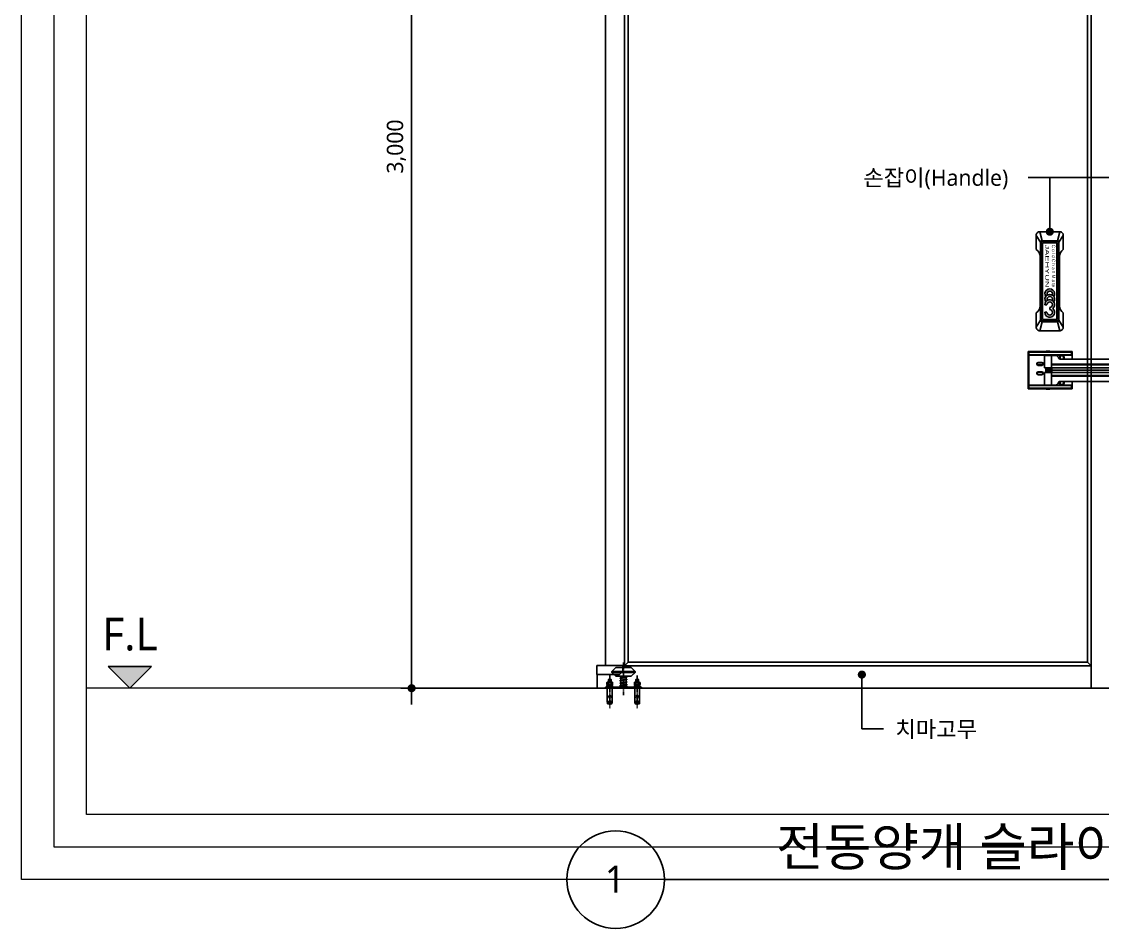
# Model space of a CAD drawing. Header units: millimetres. Extents: x 232323 to 272954, y -5343 to 8721.
# Drawn here: x 232323 to 235316, y 3700 to 6210 of the extents above; entities that cross this region are included whole.
import ezdxf
from ezdxf.enums import TextEntityAlignment as Align

# ---------------------------------------------------------------- set-up
doc = ezdxf.new("R2010")
doc.units = ezdxf.units.MM
doc.header["$MEASUREMENT"] = 0
doc.linetypes.add('CENTER', pattern=[2, 1.25, -0.25, 0.25, -0.25])
doc.linetypes.add('DASHED', pattern=[0.75, 0.5, -0.25])
doc.layers.get('0').update_dxf_attribs({"linetype": 'CONTINUOUS'})
for name, color, linetype, lineweight in [('A-DIMS', 7, 'CONTINUOUS', 25), ('A-MKXS-LEAD', 7, 'CONTINUOUS', 25), ('A-MKXS-TEXT1', 3, 'CONTINUOUS', 25), ('A-XXXX-FIN2', 6, 'CONTINUOUS', 20), ('A-XXXX-SYMB', 7, 'CONTINUOUS', 25), ('A-XXXX-TXT1', 3, 'CONTINUOUS', 25), ('A-XXXX-TXT2', 3, 'CONTINUOUS', 25)]:
    doc.layers.add(name, color=color, linetype=linetype, lineweight=lineweight)
doc.layers.add('A-XXXX-NPLT', color=144, linetype='CONTINUOUS', lineweight=15, plot=False)
doc.styles.add('HY울릉도L', font='')
doc.styles.add('HY울릉도M', font='')
doc.styles.add('맑은고딕', font='malgun.ttf')
doc.styles.get('HY울릉도L').set_extended_font_data('HYwulM')
doc.styles.get('HY울릉도M').set_extended_font_data('HY울릉도M')
doc.dimstyles.new('CDIM', dxfattribs={"dimtxt": 3, "dimasz": 1.5, "dimexe": 2, "dimexo": 1, "dimgap": 1, "dimtad": 1, "dimdec": 0, "dimrnd": 0.5, "dimzin": 0, "dimdsep": 32, "dimlunit": 6, "dimtxsty": 'HY울릉도L', "dimblk1": '_CIDOT', "dimblk2": '_CIDOT', "dimsah": 1, "dimcen": 5.5, "dimclrd": 2, "dimclre": 2, "dimclrt": 7, "dimadec": 0, "dimazin": 0, "dimtfac": 1, "dimtdec": 0, "dimtix": 1, "dimtmove": 2, "dimatfit": 1, "dimldrblk": '_CIDOT', "dimfxl": 1, "dimtolj": 1, "dimtzin": 0, "dimlwd": -1, "dimarcsym": 0})

# ---------------------------------------------------------------- blocks, each defined once
blk = doc.blocks.new('A$C4A4B221D')
at = {"color": 1}
for p, q in [((-6.9, 59.9), (6.8, 59.9)), ((-4.5, 67), (-3.8, 67)), ((-4.5, 67), (-3.8, 67)), ((-4.5, 67), (-3.8, 67)), ((-4.5, 65.5), (-3.8, 65.5)), ((-4.5, 65.5), (-3.8, 65.5)), ((-4.5, 65.5), (-3.8, 65.5)), ((-4.5, 64), (-3.8, 64)), ((-4.5, 64), (-3.8, 64)), ((-4.5, 64), (-3.8, 64)), ((-4.5, 62.5), (-3.8, 62.5)), ((-4.5, 62.5), (-3.8, 62.5)), ((-4.5, 62.5), (-3.8, 62.5)), ((-4.5, 61), (-3.8, 61)), ((-4.5, 61), (-3.8, 61)), ((-4.5, 61), (-3.8, 61)), ((-4, 59.9), (-4, 52.3)), ((-3.8, 67.3), (3.8, 67.3)), ((-3.8, 67.3), (-3.8, 59.9)), ((-3.8, 67), (3.8, 67.3)), ((-3.8, 67), (3.8, 67.3)), ((-3.8, 67), (3.8, 67.3)), ((-3.8, 65.5), (3.8, 65.8)), ((-3.8, 65.5), (3.8, 65.8)), ((-3.8, 65.5), (3.8, 65.8)), ((-3.8, 64), (3.8, 64.3)), ((-3.8, 64), (3.8, 64.3)), ((-3.8, 64), (3.8, 64.3)), ((-3.8, 62.5), (3.8, 62.8)), ((-3.8, 62.5), (3.8, 62.8)), ((-3.8, 62.5), (3.8, 62.7)), ((-3.8, 61), (3.8, 61.3)), ((-3.8, 61), (3.8, 61.3)), ((-3.8, 61), (3.8, 61.2)), ((3.8, 67.3), (4.5, 67.3)), ((3.8, 67.3), (3.8, 59.9)), ((4.5, 67.3), (3.8, 67.3)), ((4.5, 67.3), (3.8, 67.3)), ((3.8, 65.8), (4.5, 65.8)), ((4.5, 65.8), (3.8, 65.8)), ((4.5, 65.8), (3.8, 65.8)), ((3.8, 64.3), (4.5, 64.3)), ((4.5, 64.3), (3.8, 64.3)), ((4.5, 64.3), (3.8, 64.3)), ((3.8, 62.8), (4.5, 62.8)), ((4.5, 62.8), (3.8, 62.7)), ((4.5, 62.8), (3.8, 62.8)), ((3.8, 61.3), (4.5, 61.3)), ((4.5, 61.3), (3.8, 61.2)), ((4.5, 61.3), (3.8, 61.3)), ((4, 59.9), (4, 52.3)), ((-9.8, 46.3), (-9.8, 47.4)), ((-9.8, 47.4), (9.8, 47.4)), ((-9.8, 46.3), (9.8, 46.3)), ((-7.8, 58.9), (-7.8, 53.3)), ((0, 49.9), (-7.7, 51.1)), ((-7.7, 51.1), (-7.7, 48.7)), ((-7.7, 51.1), (0, 51.1)), ((0, 47.4), (-7.7, 48.7)), ((-6.9, 52.3), (6.8, 52.3)), ((-6.8, 43.3), (-6.8, 5.1)), ((-6.8, 43.3), (6.8, 43.3)), ((-4.5, 52), (-3.8, 52)), ((-4.5, 52), (-3.8, 52)), ((-4.5, 52), (-3.8, 52)), ((-4.5, 47.5), (-3.8, 47.5)), ((-4.5, 47.5), (-3.8, 47.5)), ((-4.5, 47.5), (-3.8, 47.5)), ((-4.5, 46), (-3.8, 46)), ((-4.5, 46), (-3.8, 46)), ((-4.5, 46), (-3.8, 46)), ((-4.5, 44.5), (-3.8, 44.5)), ((-4.5, 44.5), (-3.8, 44.5)), ((-4.5, 44.5), (-3.8, 44.5)), ((-3.8, 52.3), (-3.8, 43.3)), ((-3.8, 47.5), (3.8, 47.8)), ((-3.8, 47.5), (3.8, 47.8)), ((-3.8, 47.5), (3.8, 47.7)), ((-3.8, 46), (3.8, 46.3)), ((-3.8, 46), (3.8, 46.3)), ((-3.8, 46), (3.8, 46.2)), ((-3.8, 44.5), (3.8, 44.8)), ((-3.8, 44.5), (3.8, 44.8)), ((-3.8, 44.5), (3.8, 44.7)), ((-0.2, 43.3), (0.2, 43.3)), ((0, 52.3), (0, 47.4)), ((0, 52.3), (7.7, 51.1)), ((0, 49.9), (7.7, 48.7)), ((7.7, 48.7), (0, 48.7)), ((0.9, 52.2), (3.8, 52.3)), ((1, 52.2), (3.8, 52.3)), ((1.1, 52.1), (3.8, 52.2)), ((3.8, 52.3), (3.8, 43.3)), ((3.8, 52.3), (4.5, 52.3)), ((4.5, 52.3), (3.8, 52.2)), ((4.5, 52.3), (3.8, 52.3)), ((3.8, 47.8), (4.5, 47.8)), ((4.5, 47.8), (3.8, 47.7)), ((4.5, 47.8), (3.8, 47.8)), ((3.8, 46.3), (4.5, 46.3)), ((4.5, 46.3), (3.8, 46.2)), ((4.5, 46.3), (3.8, 46.3)), ((3.8, 44.8), (4.5, 44.8)), ((4.5, 44.8), (3.8, 44.7)), ((4.5, 44.8), (3.8, 44.8)), ((6.8, 43.3), (6.8, 5.1)), ((7.7, 51.1), (7.7, 48.7)), ((7.8, 58.9), (7.8, 53.3)), ((9.8, 46.3), (9.8, 47.4)), ((-6.8, 5.1), (-3, 5.1)), ((-6.4, 2), (-5.5, 5.1)), ((-5.9, 0), (-6.4, 2)), ((-5.9, 0), (5.9, 0)), ((-0.2, 8.1), (-0.2, 17.1)), ((0.2, 8.1), (0.2, 17.1)), ((3, 5.1), (6.8, 5.1)), ((6.4, 2), (5.5, 5.1)), ((5.9, 0), (6.4, 2))]:
    blk.add_line(p, q, dxfattribs=at)
at = {"color": 1, "linetype": 'CENTER', "ltscale": 0.1}
blk.add_line((0, -12.1), (0, 78.3), dxfattribs=at)
at = {"color": 1, "linetype": 'DASHED', "ltscale": 0.1}
for p, q in [((-5.3, 47.4), (-5.3, 46.3)), ((5.3, 47.4), (5.3, 46.3))]:
    blk.add_line(p, q, dxfattribs=at)
at = {"color": 1}
for centre, radius, start, end in [((-6.9, 58.9), 1, 90, 180.0014), ((-5, 58.9), 1, 0, 90), ((-3, 58.9), 1, 90, 180.0014), ((3, 58.9), 1, 0, 90), ((5, 58.9), 1, 90, 180.0014), ((6.8, 58.9), 1, 0, 90), ((-6.9, 53.3), 1, 179.9986, 270), ((-8.8, 58.9), 1, 0, 0.0014), ((-8.8, 53.3), 1, 359.9986, 0), ((-5, 53.3), 1, 270, 0), ((-3, 53.3), 1, 179.9986, 270), ((3, 53.3), 1, 270, 0), ((5, 53.3), 1, 179.9986, 270), ((6.8, 53.3), 1, 270, 0), ((8.8, 58.9), 1, 179.9981, 180.0014), ((8.8, 53.3), 1, 179.9986, 180.0019), ((0, 20.1), 3, 274.7802, 265.2198), ((0, 5.1), 3, 94.7802, 180), ((0, 5.1), 3, 0, 85.2198)]:
    blk.add_arc(centre, radius, start, end, dxfattribs=at)
blk = doc.blocks.new('A$C1F351A9D')
at = {"color": 1, "linetype": 'CENTER', "ltscale": 0.1}
blk.add_line((0, -19.6), (0, 71.5), dxfattribs=at)
at = {"color": 5}
for p, q in [((-21.5, 57), (-32, 46.5)), ((-32, 46.5), (32, 46.5)), ((-32, 43.5), (32, 43.5)), ((-21.5, 33), (-32, 43.5)), ((-21.5, 57), (21.5, 57)), ((-21.5, 33), (21.5, 33)), ((32, 46.5), (21.5, 57)), ((32, 43.5), (21.5, 33))]:
    blk.add_line(p, q, dxfattribs=at)
at = {"color": 5, "linetype": 'CENTER', "ltscale": 0.1}
for p, q in [((-32, 43.5), (-32, 46.5)), ((32, 43.5), (32, 46.5))]:
    blk.add_line(p, q, dxfattribs=at)
at = {"color": 1}
for p, q in [((-7.5, 29.3), (-7.5, 33)), ((-7.5, 29.3), (7.5, 32)), ((-7.5, 27.3), (7.5, 30)), ((7.5, 32), (7.5, 33)), ((7.5, 32.7), (8.5, 32.5)), ((7.5, 32), (9, 32.3)), ((7.5, 30), (8.5, 30.1)), ((7.5, 25), (7.5, 30)), ((-7.5, 27.3), (-9, 27)), ((-7.5, 20.3), (-9, 20)), ((-7.5, 13.3), (-9, 13)), ((-7.5, 6.2), (-9, 6)), ((-7.5, 29.3), (-8.5, 29.2)), ((-7.5, 26.6), (-8.5, 26.8)), ((-7.5, 22.3), (-8.5, 22.1)), ((-7.5, 19.5), (-8.5, 19.7)), ((-7.5, 15.3), (-8.5, 15.1)), ((-7.5, 12.5), (-8.5, 12.7)), ((-7.5, 8.3), (-8.5, 8.1)), ((-7.5, 5.5), (-8.5, 5.7)), ((-7.5, 5), (-8.5, 4.8)), ((-7.5, 22.3), (-7.5, 27.3)), ((-7.5, 22.3), (7.5, 25)), ((-7.5, 20.3), (7.5, 22.9)), ((-7.5, 15.3), (-7.5, 20.3)), ((-7.5, 15.3), (7.5, 17.9)), ((-7.5, 13.3), (7.5, 15.9)), ((-7.5, 8.3), (-7.5, 13.3)), ((-7.5, 8.3), (7.5, 10.9)), ((-7.5, 6.2), (7.5, 8.9)), ((-7.5, 5), (7.5, 6.9)), ((-7.5, 5), (-7.5, 6.2)), ((-7.5, 3), (7.5, 4.8)), ((7.5, 25.7), (8.5, 25.5)), ((7.5, 25), (9, 25.2)), ((7.5, 22.9), (8.5, 23.1)), ((7.5, 17.9), (7.5, 22.9)), ((7.5, 18.7), (8.5, 18.5)), ((7.5, 17.9), (9, 18.2)), ((7.5, 15.9), (8.5, 16.1)), ((7.5, 10.9), (7.5, 15.9)), ((7.5, 11.6), (8.5, 11.4)), ((7.5, 10.9), (9, 11.2)), ((7.5, 8.9), (8.5, 9)), ((7.5, 6.9), (7.5, 8.9)), ((7.5, 7.6), (8.5, 7.4)), ((7.5, 6.9), (9, 7.1)), ((7.5, 4.8), (8.5, 5)), ((7.5, 3), (7.5, 4.8))]:
    blk.add_line(p, q, dxfattribs=at)
at = {"color": 7}
for p, q in [((-50, 3), (50, 3)), ((-50, 3), (-50, 0)), ((-50, 0), (50, 0)), ((50, 3), (50, 0))]:
    blk.add_line(p, q, dxfattribs=at)
at = {"color": 1}
blk.add_circle((8.5, 4), 1, dxfattribs=at)
for centre, major_axis, end_param in [((7.5, 31.3), (-2, 0), 10.45072), ((-7.5, 3.6), (2, 0), 9.896724), ((-7.5, 28), (2, 0), 10.45072), ((-7.5, 20.9), (2, 0), 10.45072), ((-7.5, 13.9), (2, 0), 10.45072), ((-7.5, 6.9), (2, 0), 10.45072), ((7.5, 24.3), (-2, 0), 10.45072), ((7.5, 17.3), (-2, 0), 10.45072), ((7.5, 10.3), (-2, 0), 10.45072), ((7.5, 6.2), (-2, 0), 10.45072)]:
    blk.add_ellipse(centre, major_axis=major_axis, ratio=0.692627, start_param=8.352545, end_param=end_param, dxfattribs=at)
blk = doc.blocks.new('A$C323E1F6B')
at = {"color": 8}
for p, q in [((-27.5, 274), (27.5, 274)), ((-21.5, 249), (-27.5, 274)), ((21.5, 249), (27.5, 274)), ((-37.5, 224.5), (-37.5, 264)), ((-25.5, 245), (-37.5, 264)), ((-25.5, 245), (-25.5, 137)), ((-23.5, 245), (-23.5, 137)), ((-21.5, 249), (21.5, 249)), ((-21.5, 247), (21.5, 247)), ((-19.7, 243.2), (-19.7, 137)), ((-19.7, 243.2), (19.7, 243.2)), ((19.7, 243.2), (19.7, 137)), ((23.5, 245), (23.5, 137)), ((25.5, 245), (37.5, 264)), ((25.5, 245), (25.5, 137)), ((37.5, 224.5), (37.5, 264)), ((-27, 205.5), (-27, 137)), ((27, 205.5), (27, 137)), ((-27, 68.5), (-27, 137)), ((-25.5, 29), (-25.5, 137)), ((-23.5, 29), (-23.5, 137)), ((-19.7, 30.8), (-19.7, 137)), ((19.7, 30.8), (19.7, 137)), ((23.5, 29), (23.5, 137)), ((25.5, 29), (25.5, 137)), ((27, 68.5), (27, 137)), ((-37.5, 49.5), (-37.5, 10)), ((-19.7, 30.8), (19.7, 30.8)), ((37.5, 49.5), (37.5, 10)), ((-25.5, 29), (-37.5, 10)), ((-21.5, 25), (-27.5, 0)), ((-27.5, 0), (27.5, 0)), ((-21.5, 27), (21.5, 27)), ((-21.5, 25), (21.5, 25)), ((21.5, 25), (27.5, 0)), ((25.5, 29), (37.5, 10))]:
    blk.add_line(p, q, dxfattribs=at)
for centre, radius, start, end in [((-27.5, 264), 10, 87.134, 180), ((27.5, 264), 10, 0, 92.866), ((-21.5, 245), 4, 90, 180), ((-21.5, 245), 2, 90, 180), ((21.5, 245), 4, 0, 90), ((21.5, 245), 2, 0, 90), ((-49.4, 205.5), 22.4, 0, 57.8529), ((49.4, 205.5), 22.4, 122.1471, 180), ((-49.4, 68.5), 22.4, 302.1471, 0), ((49.4, 68.5), 22.4, 180, 237.8529), ((-27.5, 10), 10, 180, 272.866), ((-21.5, 29), 4, 180, 270), ((-21.5, 29), 2, 180, 270), ((21.5, 29), 4, 270, 0), ((21.5, 29), 2, 270, 0), ((27.5, 10), 10, 267.134, 0)]:
    blk.add_arc(centre, radius, start, end, dxfattribs=at)
blk = doc.blocks.new('A$C3DE72370')
at = {"color": 8}
for p, q in [((0, 209.6), (0, 215.4)), ((0, 215.4), (0, 209.7)), ((7.7, 223.1), (13.4, 223.1)), ((7.7, 201.9), (13.4, 201.9))]:
    blk.add_line(p, q, dxfattribs=at)
for centre, radius, start, end in [((0, 223.1), 13.4, 0, 231.9198), ((0, 201.9), 13.4, 128.0802, 0), ((0, 223.1), 7.71, 0, 270), ((0, 201.9), 7.71, 90, 0), ((0, 186.8), 13.4, 145.8457, 34.1543), ((0, 186.8), 7.71, 152.7458, 27.2542), ((0, 171.8), 13.4, 145.8457, 34.1543), ((0, 171.8), 7.71, 152.7458, 27.2542)]:
    blk.add_arc(centre, radius, start, end, dxfattribs=at)
blk.add_blockref('A$C323E1F6B', (0, 0), dxfattribs=at)
at = {"color": 8, "style": 'HY울릉도M'}
for s, height, width, p, p2 in [('C o l d C h a n M a te', 9.562, 0.638584, (-5.8, 35.7), (-5.8, 153.2)), ('JAEHYUN', 10.52, 1.758036, (12.3, 35.6), (12.3, 154.4))]:
    blk.add_text(s, height=height, rotation=90, dxfattribs=dict(at, width=width)).set_placement(p, p2, align=Align.FIT)
blk = doc.blocks.new('gunplate')
at = {"color": 8}
for p, q in [((1931467.5, 123664.9), (1931590, 123664.9)), ((1931467.5, 123664.9), (1931467.5, 123561.1)), ((1931467.5, 123664.9), (1931469.7, 123662.7)), ((1931469.7, 123662.7), (1931587.7, 123662.7)), ((1931469.7, 123662.7), (1931469.7, 123563.2)), ((1931469.7, 123655.5), (1931587.7, 123655.5)), ((1931469.7, 123654.5), (1931590, 123654.5)), ((1931512.5, 123654), (1931512.5, 123619.6)), ((1931512.5, 123654), (1931542.5, 123654)), ((1931517.1, 123665.9), (1931527.9, 123665.9)), ((1931517.1, 123665.9), (1931517.1, 123664.9)), ((1931519.5, 123654.5), (1931519.5, 123654)), ((1931525.5, 123654.5), (1931525.5, 123654)), ((1931527.9, 123665.9), (1931527.9, 123664.9)), ((1931532.5, 123654), (1931532.5, 123619.6)), ((1931555, 123648.5), (1931555, 123643.8)), ((1931556, 123643.7), (1931556, 123648.5)), ((1931556, 123643.7), (1931791.7, 123643.7)), ((1931566, 123648.5), (1931566, 123643.7)), ((1931567, 123648.5), (1931567, 123643.7)), ((1931590, 123664.9), (1931587.7, 123662.7)), ((1931587.7, 123662.7), (1931587.7, 123655.5)), ((1931590, 123654.5), (1931587.7, 123655.5)), ((1931590, 123664.9), (1931590, 123643.7)), ((1931505.5, 123634.5), (1931495.5, 123634.5)), ((1931495.5, 123633.5), (1931505.5, 123633.5)), ((1931505.5, 123627.5), (1931495.5, 123627.5)), ((1931505.5, 123626.5), (1931495.5, 123626.5)), ((1931512.5, 123619.6), (1931727.5, 123619.6)), ((1931516.9, 123613.6), (1931527.9, 123614.7)), ((1931517.1, 123618.2), (1931532.5, 123619.6)), ((1931517.1, 123618.2), (1931532.5, 123619.6)), ((1931517.1, 123615.2), (1931527.9, 123616.2)), ((1931517.1, 123613.7), (1931527.9, 123614.7)), ((1931517.1, 123612.2), (1931527.9, 123613.2)), ((1931517.1, 123610.6), (1931527.9, 123611.7)), ((1931517.2, 123616.7), (1931532.7, 123618.1)), ((1931519.5, 123619.6), (1931519.5, 123618.4)), ((1931525.5, 123619.6), (1931525.5, 123619)), ((1931532.5, 123628), (1931796, 123628)), ((1931533.1, 123613), (1931724, 123613)), ((1931533.5, 123629.5), (1931796, 123629.5)), ((1931724, 123613), (1931728.2, 123619.3)), ((1931724, 123613), (1931728.2, 123606.6)), ((1931728.5, 123618.6), (1931728.5, 123607.3)), ((1931505.5, 123608.5), (1931495.5, 123608.5)), ((1931495.5, 123607.5), (1931505.5, 123607.5)), ((1931505.5, 123601.5), (1931495.5, 123601.5)), ((1931505.5, 123600.5), (1931495.5, 123600.5)), ((1931512.5, 123606.3), (1931512.5, 123572)), ((1931512.5, 123606.3), (1931727.5, 123606.3)), ((1931517.1, 123609.1), (1931527.9, 123610.2)), ((1931517.1, 123608.5), (1931527.6, 123610.1)), ((1931517.4, 123607), (1931527.9, 123608.6)), ((1931519.5, 123609.4), (1931519.5, 123608.8)), ((1931519.5, 123607.3), (1931519.5, 123606.3)), ((1931525.5, 123608.3), (1931525.5, 123606.3)), ((1931532.5, 123606.3), (1931532.5, 123572)), ((1931532.5, 123598), (1931795.9, 123598)), ((1931533.5, 123596.5), (1931795.9, 123596.5)), ((1931555, 123582.1), (1931555, 123577.5)), ((1931556, 123582.2), (1931556, 123577.5)), ((1931556, 123582.2), (1931791.7, 123582.2)), ((1931566, 123582.2), (1931566, 123577.5)), ((1931567, 123582.2), (1931567, 123577.5)), ((1931590, 123582.2), (1931590, 123561.1)), ((1931467.5, 123561.1), (1931469.7, 123563.2)), ((1931467.5, 123561.1), (1931590, 123561.1)), ((1931469.7, 123571.5), (1931590, 123571.5)), ((1931469.7, 123570.5), (1931587.7, 123570.5)), ((1931469.7, 123563.2), (1931587.7, 123563.2)), ((1931512.5, 123572), (1931542.5, 123572)), ((1931517.1, 123560.1), (1931517.1, 123561.1)), ((1931517.1, 123560.1), (1931527.9, 123560.1)), ((1931519.5, 123572), (1931519.5, 123571.5)), ((1931525.5, 123572), (1931525.5, 123571.5)), ((1931527.9, 123560.1), (1931527.9, 123561.1)), ((1931590, 123571.5), (1931587.7, 123570.5)), ((1931587.7, 123570.5), (1931587.7, 123563.2)), ((1931590, 123561.1), (1931587.7, 123563.2))]:
    blk.add_line(p, q, dxfattribs=at)
for centre, radius, start, end in [((1931542.5, 123644), 10, 15.4156, 90), ((1931556, 123647.7), 4, 195.2336, 270), ((1931561, 123648.5), 6, 0, 180), ((1931561, 123648.5), 5, 0, 180), ((1931791.7, 123613), 30.8, 270, 90), ((1931495.5, 123630.5), 4, 90, 270), ((1931495.5, 123630.5), 3, 90, 270), ((1931505.5, 123630.5), 4, 270, 90), ((1931505.5, 123630.5), 3, 270, 90), ((1931517.3, 123617.4), 0.753, 90.5248, 281.1896), ((1931517.3, 123615.9), 0.753, 90.5248, 281.1896), ((1931517.3, 123614.4), 0.753, 90.5248, 281.1896), ((1931517.3, 123612.9), 0.753, 90.5248, 281.1896), ((1931517.3, 123611.4), 0.753, 90.5248, 281.1896), ((1931527.8, 123616.9), 0.753, 270.582, 89.4752), ((1931527.8, 123615.4), 0.753, 270.582, 89.4752), ((1931527.8, 123613.9), 0.753, 270.582, 89.4752), ((1931527.8, 123612.4), 0.753, 270.582, 89.4752), ((1931527.8, 123610.9), 0.753, 270.582, 89.4752), ((1931533.5, 123630.5), 1, 179.9985, 270), ((1931497.6, 123613), 35.5, 349.1976, 10.8024), ((1931727.5, 123618.6), 1, 359.9985, 90), ((1931796, 123613), 16.5, 269.6985, 90), ((1931796, 123613), 15, 269.6838, 90), ((1931495.5, 123604.5), 4, 90, 270), ((1931495.5, 123604.5), 3, 90, 270), ((1931505.5, 123604.5), 4, 270, 90), ((1931505.5, 123604.5), 3, 270, 90), ((1931517.3, 123609.9), 0.753, 90.5248, 281.1896), ((1931517.3, 123607.7), 0.753, 90.5248, 281.1896), ((1931527.8, 123609.4), 0.753, 277.8973, 89.4752), ((1931533.5, 123595.5), 1, 90, 180.0015), ((1931556, 123578.2), 4, 90, 164.7664), ((1931727.5, 123607.3), 1, 270, 0.0015), ((1931542.5, 123582), 10, 270, 344.5844), ((1931561, 123577.5), 6, 180, 0), ((1931561, 123577.5), 5, 180, 0)]:
    blk.add_arc(centre, radius, start, end, dxfattribs=at)
blk = doc.blocks.new('A$C75D13664')
for p, q in [((-1364.4, 62.8), (-1364.4, 3103.7)), ((-1311.4, 62), (-1311.4, 3041.7)), ((-1301.2, 72.2), (-1301.2, 3031.5)), ((-19.2, 0), (-19.2, 3041.7)), ((-19.2, 62), (-1315.8, 62)), ((-29.4, 72.2), (-1301.2, 72.2)), ((-1387, 0), (1383.6, 0))]:
    blk.add_line(p, q)
at = {"color": 0}
for p, q in [((-29.4, 3031.5), (-29.4, 72.2)), ((-1311.4, 62), (-1301.2, 72.2)), ((-19.2, 62), (-29.4, 72.2)), ((-1387, 37.8), (-1387, 0))]:
    blk.add_line(p, q, dxfattribs=at)
at = {"color": 7}
for p, q in [((-1387.8, 37.8), (-1387.8, 62.8)), ((-1315.8, 62.8), (-1387.8, 62.8)), ((-1315.8, 47.8), (-1315.8, 62.8)), ((-1325.8, 37.8), (-1387.8, 37.8)), ((-1315.8, 47.8), (-1325.8, 37.8))]:
    blk.add_line(p, q, dxfattribs=at)
at = {"color": 1, "rotation": 180}
blk.add_blockref('A$C3DE72370', (-133.9, 1264), dxfattribs=at)
blk.add_blockref('gunplate', (-1931661.4, -122732.4))
at = {"color": 1}
for name, p in [('A$C1F351A9D', (-1314.4, 0)), ('A$C4A4B221D', (-1276.4, -43.3))]:
    blk.add_blockref(name, p, dxfattribs=at)
at = {"color": 1, "xscale": -1}
blk.add_blockref('A$C4A4B221D', (-1352.4, -43.3), dxfattribs=at)
blk = doc.blocks.new('_CIDOT')
at = {"color": 0, "linetype": 'ByBlock'}
blk.add_line((2, 0), (-1, 0), dxfattribs=at)
at = {"color": 0, "linetype": 'ByBlock', "const_width": 0.5}
blk.add_lwpolyline([(-0.25, 0, 1), (0.25, 0, 1)], format="xyb", close=True, dxfattribs=at)
blk = doc.blocks.new('*D72')
at = {"layer": 'A-DIMS', "lineweight": -2, "transparency": 16777216}
for p, q in [((233925.1, 7364.6), (233373.3, 7364.6)), ((233925.1, 4364.5), (233373.3, 4364.5))]:
    blk.add_line(p, q, dxfattribs=at)
at = {"layer": 'A-DIMS', "transparency": 16777216}
blk.add_line((233403.3, 7342.1), (233403.3, 4387), dxfattribs=at)
at = {"layer": 'A-DIMS', "transparency": 16777216, "xscale": 22.5, "yscale": 22.5, "zscale": 22.5}
for p, rotation in [((233403.3, 7364.6), 90), ((233403.3, 4364.5), 270)]:
    blk.add_blockref('_CIDOT', p, dxfattribs=dict(at, rotation=rotation))
at = {"layer": 'A-DIMS', "color": 3, "transparency": 16777216, "insert": (233361.3, 5864.5), "char_height": 45, "attachment_point": 5, "rotation": 90, "style": '맑은고딕'}
blk.add_mtext('\\A1;3,000', dxfattribs=at)

msp = doc.modelspace()

# ---------------------------------------------------------------- hatches: boundary and pattern name
at = {"layer": 'A-XXXX-SYMB'}
msp.add_hatch(color=256, dxfattribs=at).paths.add_polyline_path([(232623.3, 4364.5), (232683.3, 4424.5), (232563.3, 4424.5)])

# ---------------------------------------------------------------- linework, layer by layer
at = {"layer": 'A-MKXS-LEAD'}
for p, q in [((235110.7, 5778.5), (235435.7, 5778.5)), ((235170.7, 5628.5), (235170.7, 5778.5)), ((234650.3, 4402.3), (234650.3, 4252.3)), ((234710.3, 4252.3), (234650.3, 4252.3))]:
    msp.add_line(p, q, dxfattribs=at)
at = {"layer": 'A-MKXS-LEAD', "const_width": 11.3}
for points in [[(235176.3, 5628.5, -1), (235165.1, 5628.5, -1)], [(234644.6, 4402.3, -1), (234655.9, 4402.3, -1)]]:
    msp.add_lwpolyline(points, format="xyb", close=True, dxfattribs=at)
at = {"layer": 'A-XXXX-FIN2'}
msp.add_line((238103.3, 4364.5), (232503.3, 4364.5), dxfattribs=at)
at = {"layer": 'A-XXXX-NPLT'}
for points in [[(238283.3, 3834.5), (232323.3, 3834.5), (232323.3, 8494.5), (238283.3, 8494.5)], [(238193.3, 3924.5), (232413.3, 3924.5), (232413.3, 8404.5), (238193.3, 8404.5)], [(238103.3, 4014.5), (232503.3, 4014.5), (232503.3, 8314.5), (238103.3, 8314.5)]]:
    msp.add_lwpolyline(points, close=True, dxfattribs=at)
at = {"layer": 'A-XXXX-SYMB'}
for p, q in [((232563.3, 4424.5), (232623.3, 4364.5)), ((232683.3, 4424.5), (232563.3, 4424.5)), ((232623.3, 4364.5), (232683.3, 4424.5)), ((234103.3, 3834.5), (236503.3, 3834.5))]:
    msp.add_line(p, q, dxfattribs=at)
msp.add_circle((233968.3, 3834.5), 135, dxfattribs=at)

# ---------------------------------------------------------------- block references
msp.add_blockref('A$C75D13664', (235304.5, 4364.5))

# ---------------------------------------------------------------- texts
at = {"layer": 'A-MKXS-TEXT1', "style": '맑은고딕'}
for s, p in [('손잡이(Handle)', (234654.4, 5778.2)), ('치마고무', (234743.2, 4251.1))]:
    msp.add_text(s, height=45, dxfattribs=at).set_placement(p, align=Align.MIDDLE_LEFT)
at = {"layer": 'A-XXXX-TXT1', "style": '맑은고딕'}
msp.add_text('전동양개 슬라이딩도어 입면상세도', height=105, dxfattribs=at).set_placement((236460.4, 3841.3), align=Align.BOTTOM_RIGHT)
msp.add_text('1', height=75, dxfattribs=at).set_placement((233966.6, 3836.1), align=Align.MIDDLE)
at = {"layer": 'A-XXXX-TXT2', "style": '맑은고딕'}
msp.add_text('F.L', height=90, dxfattribs=at).set_placement((232623.3, 4514.5), align=Align.MIDDLE_CENTER)

# ---------------------------------------------------------------- dimensions: what is measured, and where the dimension line sits
at = {"layer": 'A-DIMS'}
dim = msp.add_linear_dim(base=(233403.3, 4364.5), p1=(233940.1, 7364.6), p2=(233940.1, 4364.5), angle=90, dimstyle='CDIM', override={"dimscale": 15, "dimtxsty": '맑은고딕', "dimclrd": 256, "dimclre": 256, "dimclrt": 3}, dxfattribs=at)
dim.commit()
dim.dimension.update_dxf_attribs({"geometry": '*D72', "text_midpoint": (233361.3, 5864.5)})

doc.saveas('drawing.dxf')
